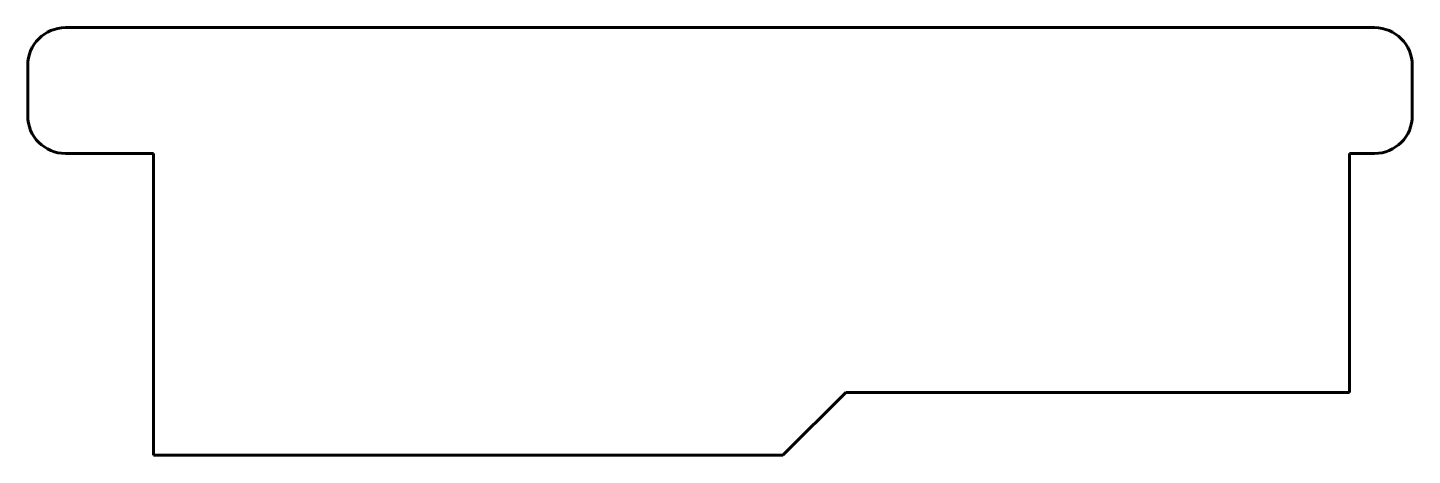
# Model space of a CAD drawing. Header units: millimetres. Extents: x -12 to 10, y 307.1 to 313.9.
import ezdxf

# ---------------------------------------------------------------- set-up
doc = ezdxf.new("R2010")
doc.units = ezdxf.units.MM
doc.linetypes.add('K5LT_BASIC', pattern=[0])

msp = doc.modelspace()

# ---------------------------------------------------------------- linework, layer by layer
at = {"color": 150, "linetype": 'K5LT_BASIC', "lineweight": 60, "true_color": 0x0080ff}
for p, q in [((9.4, 313.908), (-11.4, 313.908)), ((-12, 313.308), (-12, 312.508)), ((10, 312.508), (10, 313.308)), ((-11.4, 311.908), (-10, 311.908)), ((-10, 311.908), (-10, 307.108)), ((9, 308.108), (9, 311.908)), ((9, 311.908), (9.4, 311.908)), ((0, 307.108), (1, 308.108)), ((1, 308.108), (9, 308.108)), ((-10, 307.108), (0, 307.108))]:
    msp.add_line(p, q, dxfattribs=at)
for centre, start, end in [((-11.4, 313.308), 90, 180), ((9.4, 313.308), 0, 90), ((-11.4, 312.508), 180, 270), ((9.4, 312.508), 270, 0)]:
    msp.add_arc(centre, 0.6, start, end, dxfattribs=at)

doc.saveas('drawing.dxf')
